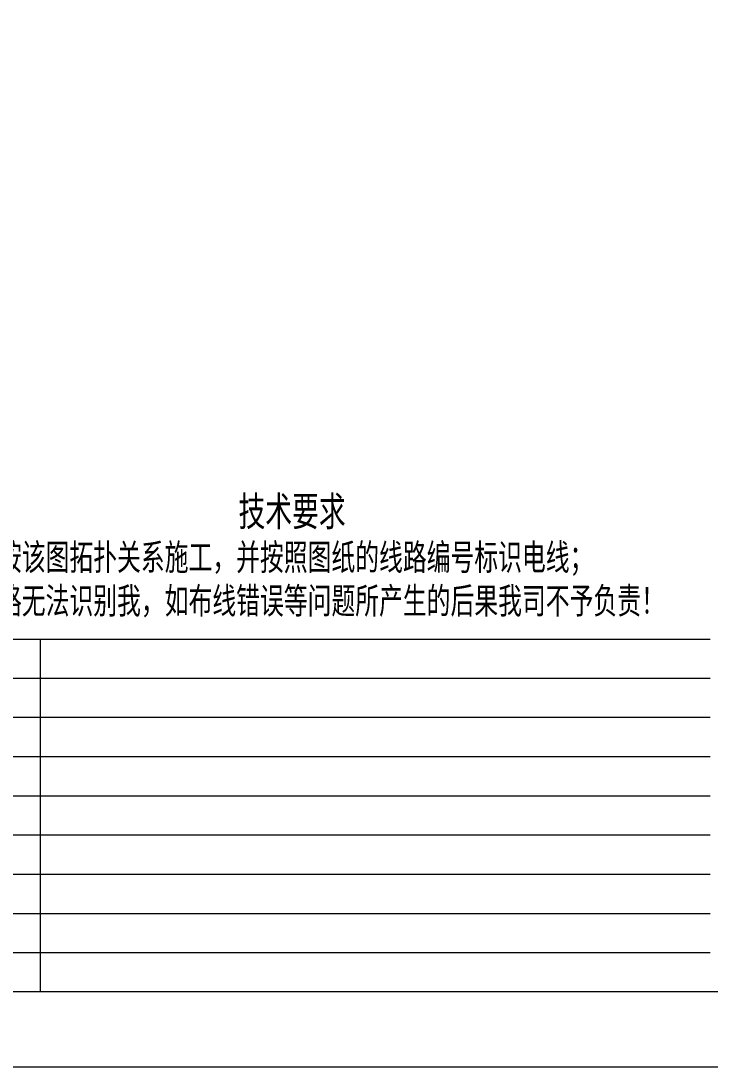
# Model space of a CAD drawing. Header units: millimetres. Extents: x 130143 to 328923, y 19139 to 134795.
# Drawn here: x 191771 to 200195, y 19139 to 31939 of the extents above; entities that cross this region are included whole.
import ezdxf

# ---------------------------------------------------------------- set-up
doc = ezdxf.new("R2010")
doc.units = ezdxf.units.MM
doc.header["$LTSCALE"] = 10
doc.layers.add('邦威智能化', color=7, linetype='Continuous', lineweight=18)
doc.styles.get("Standard").update_dxf_attribs({"font": 'arial.ttf'})

# ---------------------------------------------------------------- blocks, each defined once
blk = doc.blocks.new('图框')
for points in [[(-2302, 1740), (42698, 1740), (42698, -30260), (-2302, -30260)], [(-802, 590), (41198, 590), (41198, -29110), (-802, -29110)]]:
    blk.add_lwpolyline(points, close=True)

msp = doc.modelspace()

# ---------------------------------------------------------------- linework, layer by layer
at = {"layer": '邦威智能化'}
for p, q in [((171794.98975, 24374.40754, 0), (200194.98975, 24374.40754, 0)), ((192007.78975, 24374.40754, 0), (192007.78975, 20058.96965, 0)), ((171794.98975, 23898.96965, 0), (200194.98975, 23898.96965, 0)), ((171794.98975, 23418.96965, 0), (200194.98975, 23418.96965, 0)), ((171794.98975, 22938.96965, 0), (200194.98975, 22938.96965, 0)), ((171794.98975, 22458.96965, 0), (200194.98975, 22458.96965, 0)), ((171794.98975, 21978.96965, 0), (200194.98975, 21978.96965, 0)), ((171794.98975, 21498.96965, 0), (200194.98975, 21498.96965, 0)), ((171794.98975, 21018.96965, 0), (200194.98975, 21018.96965, 0)), ((171794.98975, 20538.96965, 0), (200194.98975, 20538.96965, 0))]:
    msp.add_line(p, q, dxfattribs=at)

# ---------------------------------------------------------------- block references
at = {"layer": '邦威智能化', "xscale": 0.8000000000029104, "yscale": 0.7999999999992724, "zscale": 0.8}
msp.add_blockref('图框', (172436.23325, 43347.2057, 0), dxfattribs=at)

# ---------------------------------------------------------------- texts
at = {"layer": '邦威智能化', "width": 23665.1200677, "attachment_point": 1}
for s, insert, char_height in [('{\\fFangSong|b0|i0|c0|p34;\\W0.667;\\C1;技术要求}', (194430.86399, 26118.9869, 0), 360), ('{\\fFangSong|b0|i0|c0|p34;\\W0.667;\\C1;请严格按该图拓扑关系施工，并按照图纸的线路编号标识电线；\\P如因线路无法识别我，如布线错误等问题所产生的后果我司不予负责！}', (190617.48154, 25538.70575, 0), 320)]:
    msp.add_mtext(s, dxfattribs=dict(at, insert=insert, char_height=char_height))

doc.saveas('drawing.dxf')
